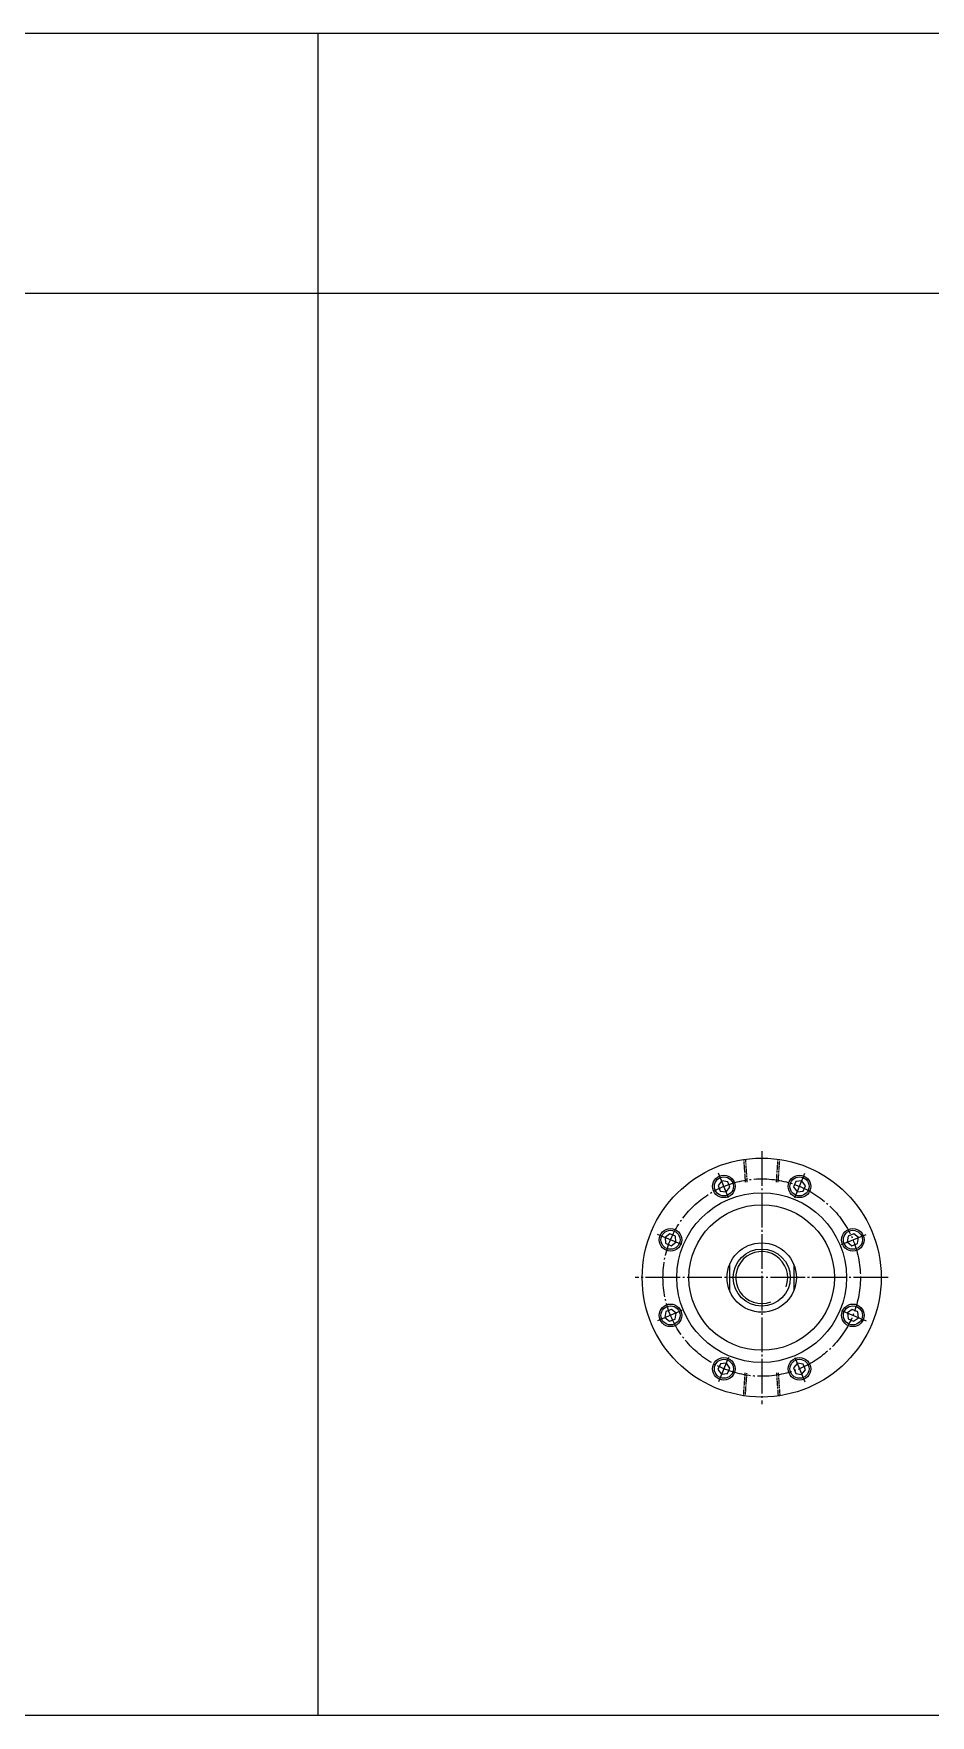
# Model space of a CAD drawing. Extents: x 0 to 5057, y -1057 to 1388.
# Drawn here: x 699 to 1217, y 0 to 971 of the extents above; entities that cross this region are included whole.
import ezdxf

# ---------------------------------------------------------------- set-up
doc = ezdxf.new("R2010")
doc.units = 0
doc.header["$PDMODE"] = 1
for name, pattern in [('CENTER', [24, 20, -1.5, 1, -1.5]), ('HIDDEN', [5, 3.5, -1.5]), ('HIDDENX2', [0.75, 0.5, -0.25])]:
    doc.linetypes.add(name, pattern=pattern)
doc.layers.get('0').update_dxf_attribs({"linetype": 'CONTINUOUS'})
doc.layers.get('DEFPOINTS').update_dxf_attribs({"linetype": 'CONTINUOUS'})
for name, color, linetype in [('2', 1, 'CENTER'), ('3', 2, 'HIDDEN'), ('ML', 3, 'CONTINUOUS')]:
    doc.layers.add(name, color=color, linetype=linetype)

msp = doc.modelspace()

# ---------------------------------------------------------------- linework, layer by layer
for p, q in [((5057.34, 971), (0, 971)), ((863.8, 0), (863.8, 971)), ((2781.84, 821), (0, 821)), ((5057.34, 0), (0, 0))]:
    msp.add_line(p, q)
msp.add_arc((1119.81, 252.77), 15, 339.48185, 290.67099)
at = {"layer": '2', "color": 1}
for p, q in [((1119.81, 325.77), (1119.81, 179.77)), ((1138.91, 298.88), (1144.76, 313)), ((1073.71, 271.87), (1059.59, 277.72)), ((1165.92, 271.87), (1180.04, 277.72)), ((1192.81, 252.77), (1046.81, 252.77)), ((1073.71, 233.67), (1059.59, 227.82)), ((1100.72, 206.67), (1094.87, 192.54)), ((1138.91, 206.67), (1144.76, 192.54))]:
    msp.add_line(p, q, dxfattribs=at)
msp.add_circle((1119.81, 252.77), 57, dxfattribs=at)
at = {"layer": '3', "color": 2, "linetype": 'HIDDENX2'}
for p, q in [((1109.37, 320.98), (1110.31, 307.77)), ((1110.36, 321.12), (1111.31, 307.77)), ((1128.31, 307.77), (1129.27, 321.12)), ((1129.31, 307.77), (1130.26, 320.98)), ((1109.37, 184.57), (1110.31, 197.77)), ((1110.36, 184.42), (1111.31, 197.77)), ((1128.31, 197.77), (1129.27, 184.42)), ((1129.31, 197.77), (1130.26, 184.57))]:
    msp.add_line(p, q, dxfattribs=at)
at = {"layer": 'DEFPOINTS', "color": 0, "linetype": 'ByBlock'}
msp.add_point((1068.73, 252.77), dxfattribs=at)
at = {"layer": 'ML', "color": 1, "linetype": 'CENTER'}
for p, q in [((1100.72, 298.88), (1094.87, 313)), ((1165.92, 233.67), (1180.04, 227.82))]:
    msp.add_line(p, q, dxfattribs=at)
at = {"layer": 'ML'}
for p, q in [((1101.31, 260.37), (1101.31, 245.17)), ((1138.31, 260.37), (1138.31, 245.17))]:
    msp.add_line(p, q, dxfattribs=at)
for points in [[(1100.18, 308.13), (1096.76, 308.67), (1094.58, 305.98), (1095.82, 302.74), (1099.24, 302.2), (1101.42, 304.89)], [(1145.07, 305.79), (1143.04, 308.6), (1139.59, 308.24), (1138.18, 305.07), (1140.22, 302.27), (1143.66, 302.63)], [(1066.79, 278.03), (1063.99, 275.99), (1064.35, 272.55), (1067.51, 271.14), (1070.32, 273.18), (1069.96, 276.62)], [(1175.17, 272.4), (1175.71, 275.83), (1173.02, 278.01), (1169.78, 276.77), (1169.24, 273.34), (1171.93, 271.16)], [(1064.46, 233.14), (1063.92, 229.72), (1066.61, 227.54), (1069.85, 228.78), (1070.39, 232.2), (1067.7, 234.38)], [(1172.84, 227.51), (1175.64, 229.55), (1175.28, 233), (1172.11, 234.41), (1169.31, 232.37), (1169.67, 228.92)], [(1094.55, 199.75), (1096.59, 196.95), (1100.04, 197.31), (1101.45, 200.47), (1099.41, 203.28), (1095.96, 202.91)], [(1139.45, 197.42), (1142.87, 196.88), (1145.05, 199.57), (1143.81, 202.8), (1140.39, 203.35), (1138.2, 200.65)]]:
    msp.add_lwpolyline(points, close=True, dxfattribs=at)
for centre, radius in [((1119.81, 252.77), 69), ((1098, 305.43), 6.5), ((1098, 305.43), 5.5), ((1141.63, 305.43), 6.5), ((1141.63, 305.43), 5.5), ((1119.81, 252.77), 49), ((1119.81, 252.77), 42), ((1067.15, 274.58), 6.5), ((1067.15, 274.58), 5.5), ((1119.81, 252.77), 20), ((1172.47, 274.58), 6.5), ((1172.47, 274.58), 5.5), ((1119.81, 252.77), 16.5), ((1067.15, 230.96), 6.5), ((1067.15, 230.96), 5.5), ((1172.47, 230.96), 6.5), ((1172.47, 230.96), 5.5), ((1098, 200.11), 6.5), ((1098, 200.11), 5.5), ((1141.63, 200.11), 6.5), ((1141.63, 200.11), 5.5)]:
    msp.add_circle(centre, radius, dxfattribs=at)

doc.saveas('drawing.dxf')
